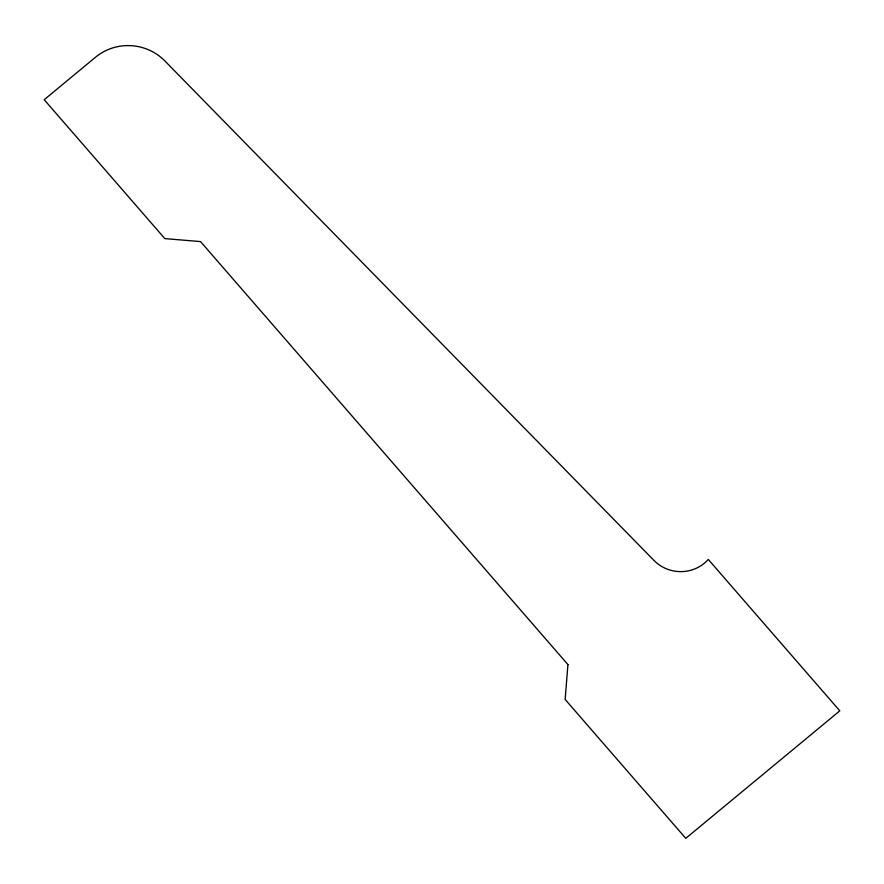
<?xml version="1.0" encoding="UTF-8"?>
<svg xmlns="http://www.w3.org/2000/svg" width="884" height="884" viewBox="0 0 884 884"><rect width="100%" height="100%" fill="white"/><g stroke="black" fill="none" stroke-linecap="round" stroke-linejoin="round"><path stroke-width="1.33" d="M567.937 664.58L565.141 699.454L685.774 838.341L839.8 710.835L708.305 559.45A36.885 36.001 9.1 0 1 654.204 560.666L164.91 60.996A50.675 49.471 9.1 0 0 95.538 57.217L44.2 99.715L164.833 238.603L200.546 241.597L567.937 664.58"/></g></svg>
